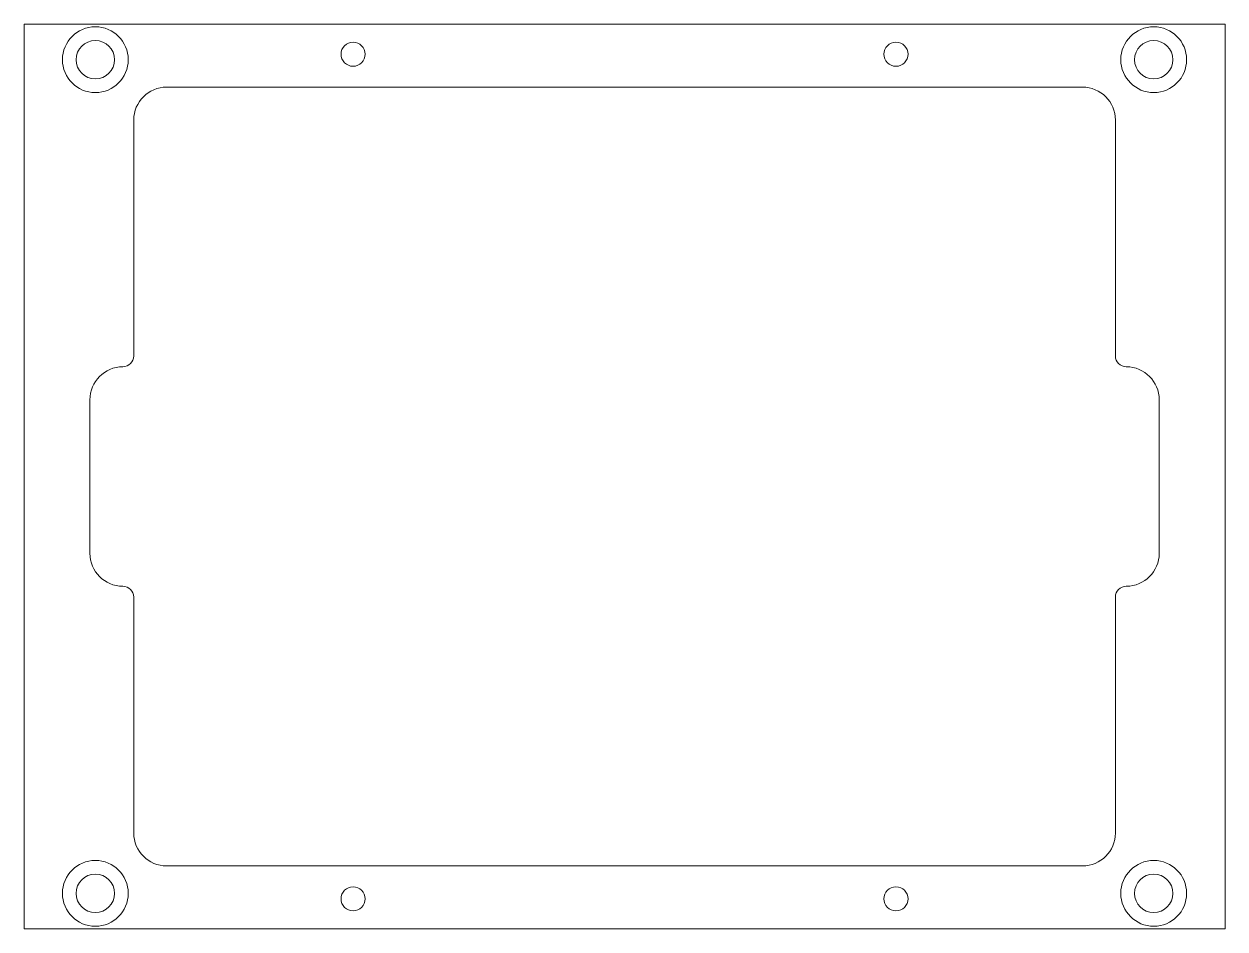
# Model space of a CAD drawing. Header units: millimetres. Extents: x -55 to 54, y 3 to 86.
import ezdxf

# ---------------------------------------------------------------- set-up
doc = ezdxf.new("R2010")
doc.units = ezdxf.units.MM

msp = doc.modelspace()

# ---------------------------------------------------------------- linework, layer by layer
at = {"color": 7, "linetype": 'Continuous', "lineweight": 15}
for p, q in [((54.01, 85.95), (-55.49, 85.95)), ((-55.49, 85.95), (-55.49, 3.45)), ((54.01, 3.45), (54.01, 85.95)), ((41.01, 80.2), (-42.49, 80.2)), ((-45.49, 77.2), (-45.49, 55.7)), ((44.01, 55.7), (44.01, 77.2)), ((-49.49, 51.7), (-49.49, 37.7)), ((48.01, 37.7), (48.01, 51.7)), ((-45.49, 33.7), (-45.49, 12.2)), ((44.01, 12.2), (44.01, 33.7)), ((-42.49, 9.2), (41.01, 9.2)), ((-55.49, 3.45), (54.01, 3.45))]:
    msp.add_line(p, q, dxfattribs=at)
for centre, radius in [((-48.99, 82.7), 3), ((47.51, 82.7), 3), ((-48.99, 82.7), 1.75), ((47.51, 82.7), 1.75), ((-25.49, 83.2), 1.1), ((24.01, 83.2), 1.1), ((-48.99, 6.7), 3), ((47.51, 6.7), 3), ((-48.99, 6.7), 1.75), ((47.51, 6.7), 1.75), ((-25.49, 6.2), 1.1), ((24.01, 6.2), 1.1)]:
    msp.add_circle(centre, radius, dxfattribs=at)
for centre, radius, start, end in [((-42.49, 77.2), 3, 90, 180), ((41.01, 77.2), 3, 0, 90), ((-46.49, 55.7), 1, 270, 0), ((45.01, 55.7), 1, 180, 270), ((-46.49, 51.7), 3, 90, 180), ((45.01, 51.7), 3, 0, 90), ((-46.49, 37.7), 3, 180, 270), ((45.01, 37.7), 3, 270, 0), ((-46.49, 33.7), 1, 0, 90), ((45.01, 33.7), 1, 90, 180), ((-42.49, 12.2), 3, 180, 270), ((41.01, 12.2), 3, 270, 0)]:
    msp.add_arc(centre, radius, start, end, dxfattribs=at)

doc.saveas('drawing.dxf')
